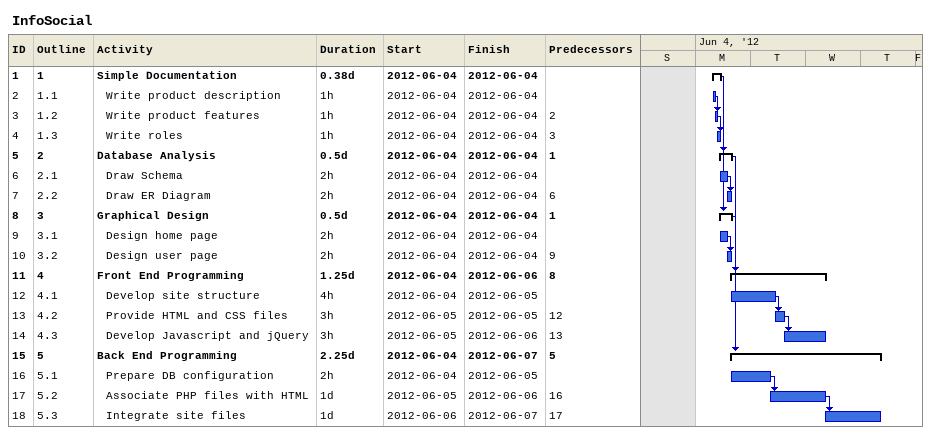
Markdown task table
InfoSocial

| ID | WBS | Task | Duration | Start | Finish | Predecessors |
|---|---|---|---|---|---|---|
| 1 | 1 | **Simple Documentation** | 0.38d | 2012-06-04 | 2012-06-04 |  |
| 2 | 1.1 | Write product description | 1h | 2012-06-04 | 2012-06-04 |  |
| 3 | 1.2 | Write product features | 1h | 2012-06-04 | 2012-06-04 | 2 |
| 4 | 1.3 | Write roles | 1h | 2012-06-04 | 2012-06-04 | 3 |
| 5 | 2 | **Database Analysis** | 0.5d | 2012-06-04 | 2012-06-04 | 1 |
| 6 | 2.1 | Draw Schema | 2h | 2012-06-04 | 2012-06-04 |  |
| 7 | 2.2 | Draw ER Diagram | 2h | 2012-06-04 | 2012-06-04 | 6 |
| 8 | 3 | **Graphical Design** | 0.5d | 2012-06-04 | 2012-06-04 | 1 |
| 9 | 3.1 | Design home page | 2h | 2012-06-04 | 2012-06-04 |  |
| 10 | 3.2 | Design user page | 2h | 2012-06-04 | 2012-06-04 | 9 |
| 11 | 4 | **Front End Programming** | 1.25d | 2012-06-04 | 2012-06-06 | 8 |
| 12 | 4.1 | Develop site structure | 4h | 2012-06-04 | 2012-06-05 |  |
| 13 | 4.2 | Provide HTML and CSS files | 3h | 2012-06-05 | 2012-06-05 | 12 |
| 14 | 4.3 | Develop Javascript and jQuery | 3h | 2012-06-05 | 2012-06-06 | 13 |
| 15 | 5 | **Back End Programming** | 2.25d | 2012-06-04 | 2012-06-07 | 5 |
| 16 | 5.1 | Prepare DB configuration | 2h | 2012-06-04 | 2012-06-05 |  |
| 17 | 5.2 | Associate PHP files with HTML | 1d | 2012-06-05 | 2012-06-06 | 16 |
| 18 | 5.3 | Integrate site files | 1d | 2012-06-06 | 2012-06-07 | 17 |
